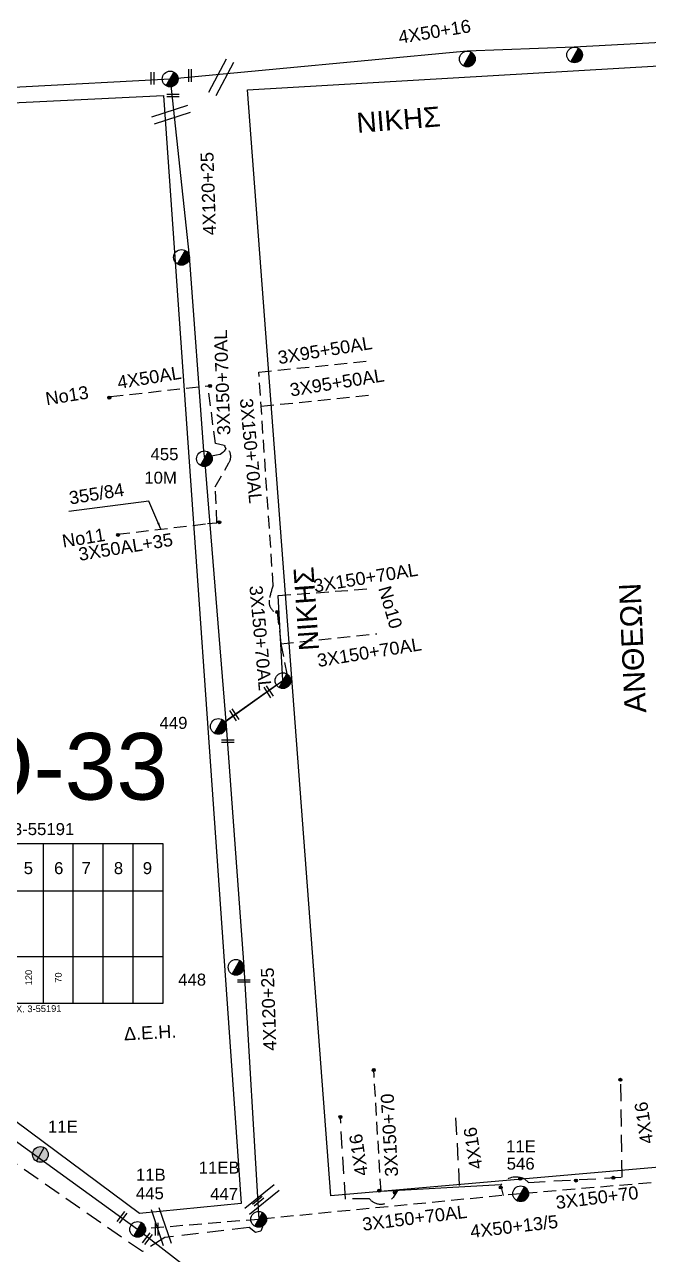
# Model space of a CAD drawing. Header units: millimetres. Extents: x 7453 to 9570, y 777 to 1872.
# Drawn here: x 9325.9 to 9419.6, y 1177.1 to 1361.7 of the extents above; entities that cross this region are included whole.
import ezdxf
from ezdxf.enums import TextEntityAlignment as Align

# ---------------------------------------------------------------- set-up
doc = ezdxf.new("R2010")
doc.units = ezdxf.units.MM
doc.linetypes.add('DASHED', pattern=[19.05, 12.7, -6.35])
for name, color, linetype in [('Άγνωστα', 7, 'Continuous'), ('Ασφαλειοκιβώτια Χ.Τ 9 αναχωρήσεων', 7, 'Continuous'), ('Γυμνά εναέρια ΧΤ (3Φ)   4x50AL', 7, 'Continuous'), ('Γυμνά εναέρια ΧΤ και ΦΟΠ (3Φ)   4x50+16AL', 7, 'Continuous'), ('Επιγραφές - Σχήματα', 7, 'Continuous'), ('Καλώδια ΧΤ   3x150+70 XLPE', 7, 'DASHED'), ('Καλώδια ΧΤ   3x150+70AL', 7, 'DASHED'), ('Καλώδια ΧΤ   3x150AL+50CU', 7, 'DASHED'), ('Καλώδια ΧΤ   3x50+35 CU', 7, 'DASHED'), ('Καλώδια ΧΤ   3x95+50 AL XLPE', 7, 'DASHED'), ('Μηχανική τομή', 7, 'Continuous'), ('Στύλος Ξύλινος', 7, 'Continuous'), ('Στύλος Ξύλινος @ 1', 7, 'Continuous'), ('Στύλος ΦΜ', 7, 'Continuous'), ('Στύλος ΦΜ @ 1', 7, 'Continuous'), ('Συνδέσεις', 7, 'Continuous'), ('Συνεστραμμένα ΧΤ   3x70+54.6+25 AL', 7, 'SYN_LINE'), ('Συνεστραμμένα ΧΤ   4x120+25 AL', 7, 'SYN_LINE'), ('Τομή', 7, 'Continuous'), ('Υπόβαθρο ΔΕΗ', 7, 'Continuous'), ('Υπόγεια καλώδια Παροχών ΧΤ   4x16AL', 7, 'DASHED'), ('Υπόγεια καλώδια Παροχών ΧΤ   4x50AL', 7, 'DASHED')]:
    doc.layers.add(name, color=color, linetype=linetype)
doc.styles.get("Standard").update_dxf_attribs({"font": 'ARIAL.TTF'})
doc.linetypes.add('SYN_LINE', pattern='A,0.5,-0.0001,["/\\/\\/\\/",Standard,S=0.1,R=0,X=0,Y=-0.05],-0.25', length=0.7501)
doc.dimstyles.new('ISO-25', dxfattribs={"dimtxt": 2.5, "dimasz": 2.5, "dimexe": 1.25, "dimexo": 0.625, "dimtad": 1, "dimtxsty": 'Standard', "dimcen": 2.5, "dimadec": 0, "dimazin": 0, "dimtfac": 1, "dimtmove": 0, "dimatfit": 3, "dimfxl": 1, "dimarcsym": 0})

# ---------------------------------------------------------------- blocks, each defined once
blk = doc.blocks.new('ΥΠΑΡΧΩΝ ΤΣΙΜΕΝΤΕΝΙΟΣ ΣΤΥΛΟΣ')
at = {"layer": 'Στύλος ΦΜ'}
blk.add_hatch(color=7, dxfattribs=at).paths.add_polyline_path([(-1.29, -2.28, 0.574793), (2.62, 0, 0.268822), (1.3, 2.27)])
at = {"layer": 'Στύλος ΦΜ', "color": 7}
blk.add_line((-1.29, -2.28), (1.3, 2.27), dxfattribs=at)
blk.add_circle((0, 0), 2.62, dxfattribs=at)
at = {"layer": 'Στύλος ΦΜ', "flags": 4}
for tag, p in [('ΑΡΙΘΜΟΣ', (-4.68, 8.05)), ('ΤΥΠΟΣ', (-4.91, 3.03))]:
    blk.add_attdef(tag, p, '', height=4, dxfattribs=at)
blk = doc.blocks.new('ΤΟΜΗ')
at = {"layer": 'Τομή', "ltscale": 40}
for p, q in [((-5.68, 0), (5.68, 0)), ((5.68, -2.33), (-5.68, -2.33))]:
    blk.add_line(p, q, dxfattribs=at)
blk = doc.blocks.new('ΥΠΑΡΧΩΝ ΞΥΛΙΝΟΣ ΣΤΥΛΟΣ')
at = {"layer": 'Στύλος Ξύλινος'}
h = blk.add_hatch(color=7, dxfattribs=at)
h.paths.add_polyline_path([(-2.62, 0, 0.270008), (-1.29, -2.28), (1.3, 2.27, 0.576266)])
h.paths.add_polyline_path([(-1.29, -2.28, 0.574793), (2.62, 0, 0.268822), (1.3, 2.27)])
at = {"layer": 'Στύλος Ξύλινος', "color": 7}
blk.add_line((-1.29, -2.28), (1.3, 2.27), dxfattribs=at)
blk.add_circle((0, 0), 2.62, dxfattribs=at)
at = {"layer": 'Στύλος Ξύλινος', "flags": 4}
for tag, p in [('ΑΡΙΘΜΟΣ', (-4.91, 8.6)), ('ΤΥΠΟΣ', (-4.85, 3.39))]:
    blk.add_attdef(tag, p, '', height=4, dxfattribs=at)
blk = doc.blocks.new('ΑΣΦΑΛΕΙΟΚΙΒΩΤΙΟ ΥΠΟΣΤΑΘΜΟΥ 9A ΑΝΑΧΩΡΗΣΕΩΝ')
at = {"layer": 'Ασφαλειοκιβώτια Χ.Τ 9 αναχωρήσεων', "ltscale": 40}
for p, q in [((0, 0), (0, 23.91)), ((4.5, 0), (4.5, 23.91)), ((9, 0), (9, 23.91)), ((13.5, 0), (13.5, 23.91)), ((18, 0), (18, 23.91)), ((22.5, 0), (22.5, 23.91)), ((27, 0), (27, 23.91)), ((31.5, 0), (31.5, 23.91)), ((36, 0), (36, 23.91)), ((0, 16.87), (40.5, 16.87)), ((0, 7.04), (40.5, 7.04))]:
    blk.add_line(p, q, dxfattribs=at)
at = {"layer": 'Ασφαλειοκιβώτια Χ.Τ 9 αναχωρήσεων'}
blk.add_lwpolyline([(40.5, 0), (40.5, 23.91), (0, 23.91), (0, 0)], close=True, dxfattribs=at)
for s, p in [('1', (1.71, 19.38)), ('2', (5.99, 19.38)), ('3', (10.53, 19.38)), ('4', (15.04, 19.38)), ('5', (19.55, 19.38)), ('6', (24.11, 19.38)), ('7', (28.24, 19.38)), ('8', (33.08, 19.38)), ('9', (37.43, 19.38))]:
    blk.add_text(s, height=1.8, dxfattribs=at).set_placement(p)
at = {"layer": 'Ασφαλειοκιβώτια Χ.Τ 9 αναχωρήσεων', "ltscale": 40}
for tag, height, rotation, p in [('ΟΝΟΜΑ', 2.5, 0.6514, (19.14, 25.35)), ('ΚΕΙΜΕΝΟ 1', 1, 90, (2.42, 3.84)), ('ΚΕΙΜΕΝΟ 2', 1, 90, (6.78, 3.84)), ('ΚΕΙΜΕΝΟ 3', 1, 90, (11.38, 3.84)), ('ΚΕΙΜΕΝΟ 4', 1, 90, (15.86, 3.84)), ('ΚΕΙΜΕΝΟ 5', 1, 90, (20.28, 3.84)), ('ΚΕΙΜΕΝΟ 6', 1, 90, (24.74, 3.84)), ('ΚΕΙΜΕΝΟ 7', 1, 90, (29.28, 3.84)), ('ΚΕΙΜΕΝΟ 8', 1, 90, (33.65, 3.84)), ('ΚΕΙΜΕΝΟ 9', 1, 90, (38.21, 3.84)), ('ΣΧ', 1, 0.6514, (20.24, -0.85))]:
    blk.add_attdef(tag, text='', height=height, rotation=rotation, dxfattribs=at).set_placement(p, align=Align.MIDDLE_CENTER)
blk = doc.blocks.new('_ΣΥΝΔΕΣΗ')
at = {"layer": 'Συνδέσεις', "linetype": 'SYN_LINE', "ltscale": 40}
blk.add_hatch(color=256, dxfattribs=at).paths.add_polyline_path([(0.5, -0.01, 1), (-0.5, -0.01, 1)])
at = {"layer": 'Συνδέσεις'}
blk.add_circle((0, -0.01), 0.5, dxfattribs=at)
blk = doc.blocks.new('ΜΗΧΑΝΙΚΗ ΤΟΜΗ')
at = {"layer": 'Μηχανική τομή', "ltscale": 40}
for p, q in [((-1.89, 0.78), (1.89, 0.78)), ((1.89, 0), (-1.89, 0))]:
    blk.add_line(p, q, dxfattribs=at)

msp = doc.modelspace()

# ---------------------------------------------------------------- linework, layer by layer
at = {"layer": 'Άγνωστα', "color": 133, "ltscale": 20}
msp.add_lwpolyline([(9363.77, 1262.5), (9355.03, 1256.31)], dxfattribs=at)
at = {"layer": 'Άγνωστα', "color": 133, "linetype": 'DASHED', "ltscale": 0.2}
msp.add_lwpolyline([(9361.66, 1181.19), (9361.39, 1180.56), (9360.63, 1180.34), (9359.64, 1181.1), (9346.99, 1179.58), (9343.63, 1177.47), (9295.24, 1211.07)], dxfattribs=at)
at = {"layer": 'Άγνωστα', "color": 6}
msp.add_lwpolyline([(9397.43, 1187.49), (9379.46, 1186.5)], dxfattribs=at)
at = {"layer": 'Γυμνά εναέρια ΧΤ (3Φ)   4x50AL', "color": 133, "linetype": 'DASHED', "ltscale": 0.15}
for points in [[(9338.86, 1305.83), (9353.48, 1307.44)], [(9355.9, 1298.46), (9354.59, 1298.76), (9353.48, 1307.44)]]:
    msp.add_lwpolyline(points, dxfattribs=at)
at = {"layer": 'Γυμνά εναέρια ΧΤ και ΦΟΠ (3Φ)   4x50+16AL', "color": 30, "ltscale": 20}
msp.add_lwpolyline([(9455.39, 1370.3), (9429, 1359.37), (9408.45, 1358.28), (9392.38, 1357.67), (9347.8, 1353.49)], dxfattribs=at)
at = {"layer": 'Επιγραφές - Σχήματα', "color": 133, "ltscale": 20}
msp.add_lwpolyline([(9355.9, 1298.46), (9356.15, 1298.02), (9355.93, 1297.63), (9355.72, 1297.43), (9355.29, 1297.15), (9354.74, 1297.01), (9354.24, 1296.92), (9353.87, 1296.85)], dxfattribs=at)
at = {"layer": 'Καλώδια ΧΤ   3x150+70 XLPE', "color": 6, "ltscale": 0.15}
msp.add_line((9379.46, 1186.5), (9378.36, 1204.94), dxfattribs=at)
at = {"layer": 'Καλώδια ΧΤ   3x150+70AL', "color": 133, "ltscale": 0.15}
msp.add_line((9364.02, 1275.96), (9378.06, 1277), dxfattribs=at)
msp.add_lwpolyline([(9364.17, 1273.26, -0.424376), (9362.67, 1275.26, -0.052884), (9363.28, 1277.48), (9361.11, 1309.48)], format="xyb", dxfattribs=at)
for points in [[(9363.87, 1273.48), (9364.42, 1268.7), (9365.32, 1264.2)], [(9364.42, 1268.7), (9378.84, 1270.21)]]:
    msp.add_lwpolyline(points, dxfattribs=at)
at = {"layer": 'Καλώδια ΧΤ   3x150+70AL', "color": 6, "ltscale": 0.15}
msp.add_lwpolyline([(9439.93, 1189.5), (9400.43, 1186.16), (9361.09, 1182.32), (9342.92, 1180.81)], dxfattribs=at)
at = {"layer": 'Καλώδια ΧΤ   3x50+35 CU', "color": 133, "ltscale": 0.15}
msp.add_lwpolyline([(9353.42, 1286.75), (9354.83, 1286.88), (9354.58, 1292.28), (9356.63, 1295.88, 0.431452), (9355.9, 1298.46), (9356.07, 1298.42)], format="xyb", dxfattribs=at)
msp.add_lwpolyline([(9339.84, 1285.15), (9353.42, 1286.75)], dxfattribs=at)
at = {"layer": 'Καλώδια ΧΤ   3x95+50 AL XLPE', "color": 133, "ltscale": 0.15}
for p, q in [((9361.11, 1309.48), (9377.5, 1311.17)), ((9361.46, 1304.37), (9377.85, 1306.06))]:
    msp.add_line(p, q, dxfattribs=at)
at = {"layer": 'Συνεστραμμένα ΧΤ   3x70+54.6+25 AL', "color": 2, "ltscale": 18}
msp.add_lwpolyline([(9347.8, 1353.49), (9280.04, 1349.86), (9275.32, 1398.82), (9275.32, 1398.82), (9273.51, 1434.47), (9269.41, 1476.05), (9267.32, 1500.55)], dxfattribs=at)
at = {"layer": 'Συνεστραμμένα ΧΤ   3x70+54.6+25 AL', "color": 133, "ltscale": 20}
for points in [[(9347.8, 1353.49), (9350.67, 1326.9), (9352.81, 1297.66), (9352.94, 1296.48)], [(9352.94, 1296.48), (9356.21, 1256.41), (9358.86, 1220.23), (9361.09, 1182.32)]]:
    msp.add_lwpolyline(points, dxfattribs=at)
at = {"layer": 'Συνεστραμμένα ΧΤ   3x70+54.6+25 AL', "color": 62, "ltscale": 20}
msp.add_lwpolyline([(9378.69, 1153.09), (9342.92, 1180.81)], dxfattribs=at)
at = {"layer": 'Συνεστραμμένα ΧΤ   4x120+25 AL', "color": 62, "ltscale": 20}
msp.add_lwpolyline([(9342.92, 1180.81), (9342.92, 1180.81), (9317.61, 1199.07), (9299.34, 1211.98)], dxfattribs=at)
at = {"layer": 'Υπόβαθρο ΔΕΗ'}
for points in [[(9359.4, 1351.85), (9427.2, 1355.84), (9436.75, 1191.48), (9371.93, 1185.85), (9359.4, 1351.85)], [(9346.8, 1351), (9358.46, 1184.69), (9343.19, 1183.21), (9291.55, 1221.58), (9282.86, 1347.94), (9346.8, 1351)]]:
    msp.add_lwpolyline(points, dxfattribs=at)
at = {"layer": 'Υπόβαθρο ΔΕΗ', "color": 85}
for points in [[(9364.73, 1263.18), (9364.02, 1275.96)], [(9355.04, 1256.31), (9364.73, 1263.18)]]:
    msp.add_lwpolyline(points, dxfattribs=at)
at = {"layer": 'Υπόγεια καλώδια Παροχών ΧΤ   4x16AL', "color": 6, "ltscale": 0.2}
msp.add_line((9390.66, 1197.56), (9391.23, 1187.15), dxfattribs=at)
for points in [[(9397.85, 1185.91), (9397.43, 1187.49, -0.365817), (9401, 1188.38), (9401.58, 1187.87), (9415.68, 1188.64), (9415.46, 1203.02)], [(9381.94, 1186.64), (9381.26, 1185.6, -0.501098), (9377.73, 1185.39), (9374.11, 1185.37), (9373.36, 1197.68)]]:
    msp.add_lwpolyline(points, format="xyb", dxfattribs=at)

# ---------------------------------------------------------------- block references
at = {"layer": 'Ασφαλειοκιβώτια Χ.Τ 9 αναχωρήσεων'}
ref = msp.add_blockref('ΑΣΦΑΛΕΙΟΚΙΒΩΤΙΟ ΥΠΟΣΤΑΘΜΟΥ 9A ΑΝΑΧΩΡΗΣΕΩΝ', (9306.26, 1214.76), dxfattribs=at)
ref.add_attrib('ΚΕΙΜΕΝΟ 6', '70', dxfattribs={"ltscale": 40, "height": 1, "rotation": 90}).set_placement((9331.01, 1218.61), align=Align.MIDDLE_CENTER)
ref.add_attrib('ΚΕΙΜΕΝΟ 5', '120', dxfattribs={"ltscale": 40, "height": 1, "rotation": 90}).set_placement((9326.55, 1218.61), align=Align.MIDDLE_CENTER)
ref.add_attrib('ΚΕΙΜΕΝΟ 4', '30', dxfattribs={"ltscale": 40, "height": 1, "rotation": 90}).set_placement((9322.13, 1218.61), align=Align.MIDDLE_CENTER)
ref.add_attrib('ΚΕΙΜΕΝΟ 3', '20', dxfattribs={"ltscale": 40, "height": 1, "rotation": 90}).set_placement((9317.64, 1218.61), align=Align.MIDDLE_CENTER)
ref.add_attrib('ΚΕΙΜΕΝΟ 1', '167', dxfattribs={"ltscale": 40, "height": 1, "rotation": 90}).set_placement((9308.69, 1218.61), align=Align.MIDDLE_CENTER)
ref.add_attrib('ΚΕΙΜΕΝΟ 2', '10', dxfattribs={"ltscale": 40, "height": 1, "rotation": 90}).set_placement((9313.04, 1218.61), align=Align.MIDDLE_CENTER)
ref.add_attrib('ΣΧ', 'ΑΡ.ΣΧ. 3-55191', dxfattribs={"ltscale": 40, "height": 1, "rotation": 0.6514}).set_placement((9326.51, 1213.92), align=Align.MIDDLE_CENTER)
at = {"layer": 'Μηχανική τομή'}
for p, xscale, yscale, zscale, rotation in [((9345.35, 1353.59), 0.4999999999996589, 0.4999999999996589, 0.4999999999996589, 90), ((9350.97, 1354.03), 0.4999999999996589, 0.4999999999996589, 0.4999999999996589, 90), ((9362.73, 1261.63), 0.4999999999997189, 0.4999999999997189, 0.4999999999997189, 122.8391773555245), ((9357.59, 1258.14), 0.4999999999997189, 0.4999999999997189, 0.4999999999997189, 122.8391773555245), ((9361.15, 1184.88), 0.4999999999997878, 0.4999999999997878, 0.4999999999997878, 39.1558330590902), ((9340.72, 1182.5), 0.4999999999998162, 0.4999999999998162, 0.4999999999998162, 51.72758063382613), ((9345.97, 1180.84), 0.4999999999997726, 0.4999999999997726, 0.4999999999997726, 90), ((9344.54, 1179.3), 0.4999999999997845, 0.4999999999997845, 0.4999999999997845, 52.44874965740632)]:
    msp.add_blockref('ΜΗΧΑΝΙΚΗ ΤΟΜΗ', p, dxfattribs=dict(at, xscale=xscale, yscale=yscale, zscale=zscale, rotation=rotation))
for p, xscale, yscale, zscale in [((9348.23, 1350.83), 0.4999999999996589, 0.4999999999996589, 0.4999999999996589), ((9356.46, 1253.91), 0.4999999999997189, 0.4999999999997189, 0.4999999999997189), ((9358.86, 1217.9), 0.4999999999997726, 0.4999999999997726, 0.4999999999997726)]:
    msp.add_blockref('ΜΗΧΑΝΙΚΗ ΤΟΜΗ', p, dxfattribs=dict(at, xscale=xscale, yscale=yscale, zscale=zscale))
at = {"layer": 'Στύλος Ξύλινος @ 1', "ltscale": 40}
ref = msp.add_blockref('ΥΠΑΡΧΩΝ ΞΥΛΙΝΟΣ ΣΤΥΛΟΣ', (9328.32, 1192.06), dxfattribs=dict(at, xscale=0.4499999999998181, yscale=0.4499999999998181, zscale=0.4499999999998181))
ref.add_attrib('ΤΥΠΟΣ', '11Ε', (9329.45, 1195.34), dxfattribs={"layer": 'Στύλος Ξύλινος', "height": 1.8, "flags": 4})
at = {"layer": 'Στύλος ΦΜ @ 1', "ltscale": 40, "xscale": 0.4499999999998181, "yscale": 0.4499999999998181, "zscale": 0.4499999999998181}
for p in [(9392.42, 1356.5), (9408.52, 1357.11), (9347.8, 1353.49), (9349.5, 1326.72), (9364.73, 1263.18)]:
    msp.add_blockref('ΥΠΑΡΧΩΝ ΤΣΙΜΕΝΤΕΝΙΟΣ ΣΤΥΛΟΣ', p, dxfattribs=at)
at = {"layer": 'Στύλος ΦΜ @ 1', "ltscale": 40}
ref = msp.add_blockref('ΥΠΑΡΧΩΝ ΤΣΙΜΕΝΤΕΝΙΟΣ ΣΤΥΛΟΣ', (9352.94, 1296.49), dxfattribs=dict(at, xscale=0.4499999999998181, yscale=0.4499999999998181, zscale=0.4499999999998181))
ref.add_attrib('ΤΥΠΟΣ', '10Μ', (9343.92, 1292.75), dxfattribs={"layer": 'Στύλος ΦΜ', "height": 1.8, "flags": 4})
ref.add_attrib('ΑΡΙΘΜΟΣ', '455', (9344.85, 1296.28), dxfattribs={"layer": 'Στύλος ΦΜ', "height": 1.8, "flags": 4})
ref = msp.add_blockref('ΥΠΑΡΧΩΝ ΤΣΙΜΕΝΤΕΝΙΟΣ ΣΤΥΛΟΣ', (9355.03, 1256.31), dxfattribs=dict(at, xscale=0.4499999999998181, yscale=0.4499999999998181, zscale=0.4499999999998181))
ref.add_attrib('ΑΡΙΘΜΟΣ', '449', (9346.2, 1255.94), dxfattribs={"layer": 'Στύλος ΦΜ', "height": 1.8, "flags": 4})
ref = msp.add_blockref('ΥΠΑΡΧΩΝ ΤΣΙΜΕΝΤΕΝΙΟΣ ΣΤΥΛΟΣ', (9357.69, 1220.15), dxfattribs=dict(at, xscale=0.4499999999998181, yscale=0.4499999999998181, zscale=0.4499999999998181))
ref.add_attrib('ΑΡΙΘΜΟΣ', '448', (9349, 1217.41), dxfattribs={"layer": 'Στύλος ΦΜ', "height": 1.8, "flags": 4})
ref = msp.add_blockref('ΥΠΑΡΧΩΝ ΤΣΙΜΕΝΤΕΝΙΟΣ ΣΤΥΛΟΣ', (9400.43, 1186.16), dxfattribs=dict(at, xscale=0.4499999999998181, yscale=0.4499999999998181, zscale=0.4499999999998181))
ref.add_attrib('ΤΥΠΟΣ', '11Ε', (9398.23, 1192.4), dxfattribs={"layer": 'Στύλος ΦΜ', "height": 1.8, "flags": 4})
ref.add_attrib('ΑΡΙΘΜΟΣ', '546', (9398.33, 1189.78), dxfattribs={"layer": 'Στύλος ΦΜ', "height": 1.8, "flags": 4})
ref = msp.add_blockref('ΥΠΑΡΧΩΝ ΤΣΙΜΕΝΤΕΝΙΟΣ ΣΤΥΛΟΣ', (9361.09, 1182.32), dxfattribs=dict(at, xscale=0.4499999999998181, yscale=0.4499999999998181, zscale=0.4499999999998181))
ref.add_attrib('ΤΥΠΟΣ', '11ΕΒ', (9352.08, 1189.19), dxfattribs={"layer": 'Στύλος ΦΜ', "height": 1.8, "flags": 4})
ref.add_attrib('ΑΡΙΘΜΟΣ', '447', (9353.8, 1185.24), dxfattribs={"layer": 'Στύλος ΦΜ', "height": 1.8, "flags": 4})
ref = msp.add_blockref('ΥΠΑΡΧΩΝ ΤΣΙΜΕΝΤΕΝΙΟΣ ΣΤΥΛΟΣ', (9342.92, 1180.81), dxfattribs=dict(at, xscale=0.4499999999998181, yscale=0.4499999999998181, zscale=0.4499999999998181))
ref.add_attrib('ΤΥΠΟΣ', '11Β', (9342.66, 1188.12), dxfattribs={"layer": 'Στύλος ΦΜ', "height": 1.8, "flags": 4})
ref.add_attrib('ΑΡΙΘΜΟΣ', '445', (9342.65, 1185.34), dxfattribs={"layer": 'Στύλος ΦΜ', "height": 1.8, "flags": 4})
at = {"layer": 'Συνδέσεις', "xscale": 0.4499999999998181, "yscale": 0.4499999999998181, "zscale": 0.4499999999998181}
for p in [(9353.8, 1307.42), (9338.66, 1305.67), (9355.18, 1286.97), (9339.98, 1285.07), (9363.87, 1273.49), (9378.38, 1204.74), (9415.4, 1203.28), (9373.36, 1197.69), (9397.44, 1187.11), (9400.37, 1188.44), (9408.71, 1188.15), (9414.33, 1188.57), (9379.2, 1186.63), (9381.54, 1186.33)]:
    msp.add_blockref('_ΣΥΝΔΕΣΗ', p, dxfattribs=at)
at = {"layer": 'Τομή'}
for p, xscale, yscale, zscale, rotation in [((9354.94, 1354.01), 0.4999999999999855, 0.4999999999999855, 0.4999999999999855, 62.41082031377685), ((9347.75, 1348.69), 0.5000000000000272, 0.5000000000000272, 0.5000000000000272, 17.73413747537549), ((9361.21, 1185.76), 0.4999999999999327, 0.4999999999999327, 0.4999999999999327, 38.86126773555711), ((9345.92, 1181.06), 0.4999999999999939, 0.4999999999999939, 0.4999999999999939, 108.5690203465168)]:
    msp.add_blockref('ΤΟΜΗ', p, dxfattribs=dict(at, xscale=xscale, yscale=yscale, zscale=zscale, rotation=rotation))

# ---------------------------------------------------------------- texts
at = {"layer": 'Γυμνά εναέρια ΧΤ (3Φ)   4x50AL', "char_height": 1.8, "width": 23.5192, "attachment_point": 1}
for s, insert, rotation in [('{\\H1.083x;4X120+25}', (9352.76, 1330.01), 91.9111), ('{\\H1.083x;4X120+25}', (9361.82, 1207.6), 91.9111), ('{\\H1.083x;4X50+13/5}', (9392.75, 1181.45), 6.7141)]:
    msp.add_mtext(s, dxfattribs=dict(at, insert=insert, rotation=rotation))
at = {"layer": 'Γυμνά εναέρια ΧΤ και ΦΟΠ (3Φ)   4x50+16AL', "insert": (9381.92, 1360.7), "char_height": 1.8, "width": 23.5192, "attachment_point": 1, "rotation": 9.2298}
msp.add_mtext('{\\H1.083x;4X50+16}', dxfattribs=at)
at = {"layer": 'Επιγραφές - Σχήματα', "width": 23.5192, "attachment_point": 1}
for s, insert, char_height, rotation in [('NIKHΣ', (9375.67, 1348.38), 3, 4.6163), ('{\\H1.083x;No13}', (9328.94, 1306.43), 1.8, 9.2298), ('{\\H1.083x;355/84}', (9332.47, 1291.54), 1.8, 9.2298), ('{\\H1.083x;No11}', (9331.43, 1285.06), 1.8, 9.2298), ('NIKHΣ', (9367.17, 1267.57), 3, 93.9546), ('{\\H1.083x;ANΘEΩN}', (9416.04, 1258.25), 3, 92.5984), ('{\\H1.083x;No10}', (9380.9, 1277.6), 1.8, 286.1424), ('{\\H1.083x;Δ.E.H.}', (9340.81, 1211.13), 1.8, 3)]:
    msp.add_mtext(s, dxfattribs=dict(at, insert=insert, char_height=char_height, rotation=rotation))
at = {"layer": 'Επιγραφές - Σχήματα', "attachment_point": 1}
for s, insert, char_height, width in [('ΦO-33', (9305.3, 1255.32), 10, 10.7596), ('ΑΡ.ΣΧ. 3-55191', (9315.5, 1241.8), 1.8, 50.5232)]:
    msp.add_mtext(s, dxfattribs=dict(at, insert=insert, char_height=char_height, width=width))
at = {"layer": 'Καλώδια ΧΤ   3x150+70 XLPE', "char_height": 1.8, "width": 23.5192, "attachment_point": 1}
for insert, rotation in [((9380.1, 1188.67), 93.225), ((9405.57, 1185.79), 7.1046)]:
    msp.add_mtext('{\\H1.083x;3X150+70}', dxfattribs=dict(at, insert=insert, rotation=rotation))
at = {"layer": 'Καλώδια ΧΤ   3x150+70AL', "char_height": 1.8, "width": 23.5192, "attachment_point": 1}
for s, insert, rotation in [('{\\H1.083x;3X150+70AL}', (9354.9, 1300.01), 91.9111), ('{\\H1.083x;3X150+70AL}', (9360.2, 1305.65), 275.1596), ('{\\H1.083x;3X150+70AL}', (9369.2, 1278.34), 9.2298), ('{\\H1.083x;3X150+70AL}', (9361.64, 1277.55), 275.1596), ('{\\H1.083x;3X150+70AL}', (9369.73, 1267.14), 9.2298), ('{\\H1.083x;3X150+70AL }', (9376.53, 1182.53), 7.1046)]:
    msp.add_mtext(s, dxfattribs=dict(at, insert=insert, rotation=rotation))
at = {"layer": 'Καλώδια ΧΤ   3x150AL+50CU', "insert": (9333.89, 1283.08), "char_height": 1.8, "width": 23.5192, "attachment_point": 1, "rotation": 9.2298}
msp.add_mtext('{\\H1.083x;3X50AL+35}', dxfattribs=at)
at = {"layer": 'Καλώδια ΧΤ   3x95+50 AL XLPE', "char_height": 1.8, "width": 23.5192, "attachment_point": 1, "rotation": 9.2298}
for insert in [(9363.82, 1312.61), (9365.62, 1307.75)]:
    msp.add_mtext('{\\H1.083x;3X95+50AL}', dxfattribs=dict(at, insert=insert))
at = {"layer": 'Υπόγεια καλώδια Παροχών ΧΤ   4x16AL', "char_height": 1.8, "width": 23.5192, "attachment_point": 1, "rotation": 98.5736}
for insert in [(9418.43, 1193.51), (9375.6, 1188.69), (9392.77, 1189.71)]:
    msp.add_mtext('{\\H1.083x;4X16}', dxfattribs=dict(at, insert=insert))
at = {"layer": 'Υπόγεια καλώδια Παροχών ΧΤ   4x50AL', "insert": (9339.72, 1308.88), "char_height": 1.8, "width": 23.5192, "attachment_point": 1, "rotation": 9.2298}
msp.add_mtext('{\\H1.083x;4X50AL}', dxfattribs=at)

# ---------------------------------------------------------------- leaders
at = {"layer": 'Επιγραφές - Σχήματα'}
msp.add_leader([(9346.41, 1285.93), (9344.59, 1290.1), (9332.59, 1288.59)], dimstyle='ISO-25', override={"dimasz": 1, "dimgap": 0.625, "dimtad": 0}, dxfattribs=at)

doc.saveas('drawing.dxf')
